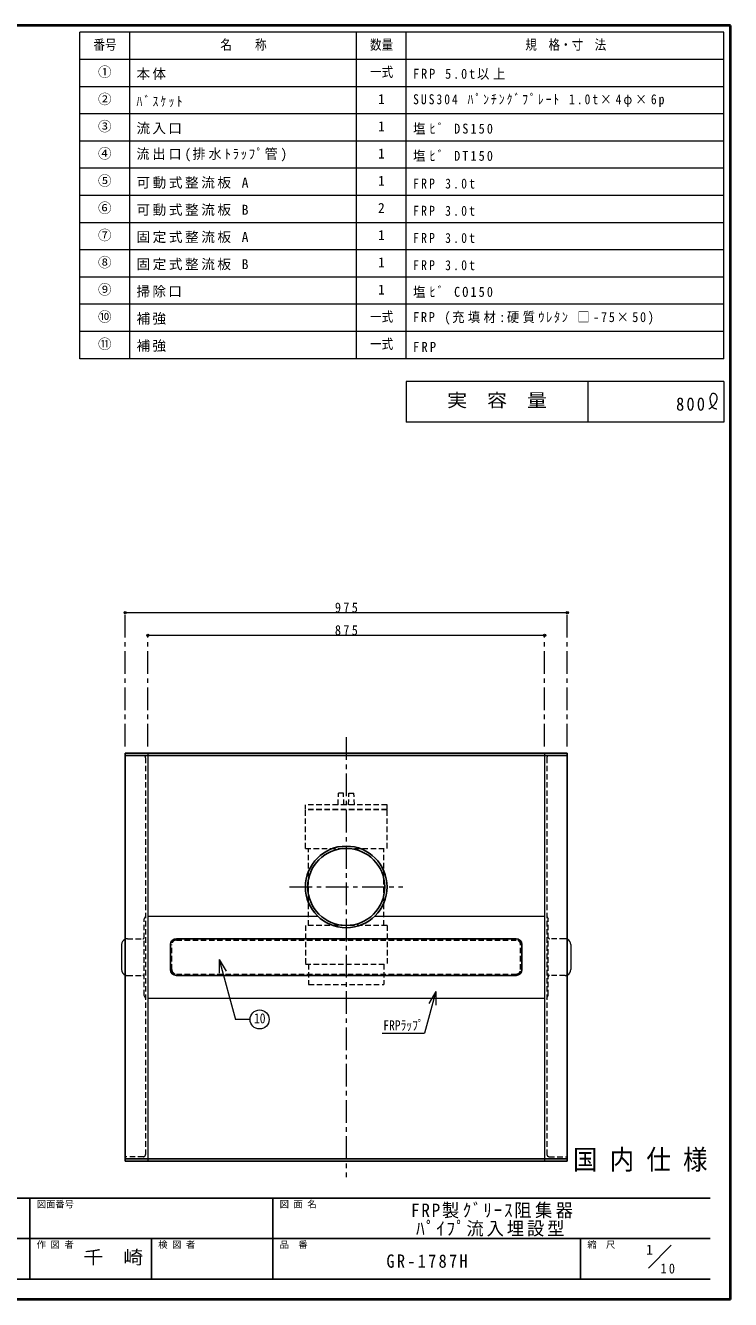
# Model space of a CAD drawing. Units: millimetres at full size, sheet at 1:10; details may follow other scales. Extents: x -2067 to 1983, y -1388 to 1422.
# Drawn here: x 429 to 1983, y -1388 to 1422 of the extents above; entities that cross this region are included whole.
import ezdxf
from ezdxf.enums import TextEntityAlignment as Align

# ---------------------------------------------------------------- set-up
doc = ezdxf.new("R2010")
doc.units = ezdxf.units.MM
doc.header["$LTSCALE"] = 10
doc.header["$PDMODE"] = 32
doc.header["$PDSIZE"] = 5
doc.linetypes.add('CHAIN1', pattern=[8, 5, -1, 1, -1])
doc.linetypes.add('DASHED1', pattern=[1.8, 1.2, -0.6])
doc.layers.add('0-0____1', color=7, linetype='Continuous', lineweight=18)
doc.layers.add('0-1____2', color=7, linetype='Continuous')
doc.layers.add('0-E_寸法', color=7, linetype='Continuous')
doc.styles.add('ＭＳ ゴシック', font='')
doc.styles.get('ＭＳ ゴシック').set_extended_font_data('MS Gothic')

msp = doc.modelspace()

# ---------------------------------------------------------------- linework, layer by layer
at = {"layer": '0-0____1', "color": 1, "lineweight": 40}
for p, q in [((1983.37, 1421.66), (-2066.63, 1421.66)), ((1983.37, -1388.34), (1983.37, 1421.66)), ((1983.37, -1388.34), (-2066.63, -1388.34))]:
    msp.add_line(p, q, dxfattribs=at)
at = {"layer": '0-0____1', "color": 3}
for p, q in [((548.37, 686.66), (548.37, 1406.66)), ((1968.37, 1406.66), (548.37, 1406.66)), ((658.37, 686.66), (658.37, 1406.66)), ((1158.37, 686.66), (1158.37, 1406.66)), ((1268.37, 686.66), (1268.37, 1406.66)), ((1968.37, 686.66), (1968.37, 1406.66)), ((1968.37, 1346.66), (548.37, 1346.66)), ((1968.37, 1286.66), (548.37, 1286.66)), ((1968.37, 1226.66), (548.37, 1226.66)), ((1968.37, 1166.66), (548.37, 1166.66)), ((1968.37, 1106.66), (548.37, 1106.66)), ((1968.37, 1046.66), (548.37, 1046.66)), ((1968.37, 986.66), (548.37, 986.66)), ((1968.37, 926.66), (548.37, 926.66)), ((1968.37, 866.66), (548.37, 866.66)), ((1968.37, 806.66), (548.37, 806.66)), ((1968.37, 746.66), (548.37, 746.66)), ((1968.37, 686.66), (548.37, 686.66)), ((1268.37, 636.66), (1268.37, 546.66)), ((1968.37, 636.66), (1268.37, 636.66)), ((1668.37, 636.66), (1668.37, 546.66)), ((1968.37, 636.66), (1968.37, 546.66)), ((1968.37, 546.66), (1268.37, 546.66))]:
    msp.add_line(p, q, dxfattribs=at)
at = {"layer": '0-0____1', "color": 4, "lineweight": 9}
for p, q in [((1938.09, 599.89), (1938.02, 597.83)), ((1938.02, 597.83), (1938.17, 595.77)), ((1938.42, 601.99), (1938.09, 599.89)), ((1938.17, 595.77), (1938.49, 593.71)), ((1938.74, 603.23), (1938.42, 601.99)), ((1938.49, 593.71), (1938.93, 591.62)), ((1939.03, 604.1), (1938.74, 603.23)), ((1938.93, 591.62), (1939.24, 590.39)), ((1939.66, 605.59), (1939.03, 604.1)), ((1939.24, 590.39), (1939.58, 589.06)), ((1940.44, 606.99), (1939.66, 605.59)), ((1941.36, 608.22), (1940.44, 606.99)), ((1942.44, 609.23), (1941.36, 608.22)), ((1943.65, 609.92), (1942.44, 609.23)), ((1944.42, 610.15), (1943.65, 609.92)), ((1944.81, 610.21), (1944.42, 610.15)), ((1945.49, 610.24), (1944.81, 610.21)), ((1946.18, 610.19), (1945.49, 610.24)), ((1946.88, 610.06), (1946.18, 610.19)), ((1947.57, 609.85), (1946.88, 610.06)), ((1948.24, 609.59), (1947.57, 609.85)), ((1948.62, 609.41), (1948.24, 609.59)), ((1949.44, 608.94), (1948.62, 609.41)), ((1950.7, 607.94), (1949.44, 608.94)), ((1949.8, 588.13), (1951.29, 590.33)), ((1951.78, 606.75), (1950.7, 607.94)), ((1951.29, 590.33), (1952.54, 592.64)), ((1952.68, 605.4), (1951.78, 606.75)), ((1952.54, 592.64), (1953.5, 595.05)), ((1953.37, 603.94), (1952.68, 605.4)), ((1953.87, 602.41), (1953.37, 603.94)), ((1953.5, 595.05), (1954.08, 597.53)), ((1954.06, 601.5), (1953.87, 602.41)), ((1954.21, 600.04), (1954.06, 601.5)), ((1954.08, 597.53), (1954.21, 600.04)), ((1935.28, 575.32), (1936.65, 576.28)), ((1936.65, 576.28), (1938.99, 577.96)), ((1938.99, 577.96), (1941.3, 579.69)), ((1939.58, 589.06), (1940.26, 586.76)), ((1940.26, 586.76), (1941.07, 584.52)), ((1941.07, 584.52), (1942.06, 582.43)), ((1941.3, 579.69), (1943.54, 581.52)), ((1942.06, 582.43), (1943.25, 580.57)), ((1943.25, 580.57), (1944.69, 579.01)), ((1943.54, 581.52), (1945.7, 583.48)), ((1944.69, 579.01), (1945.66, 578.28)), ((1945.66, 578.28), (1946.29, 577.91)), ((1945.7, 583.48), (1947.74, 585.61)), ((1946.29, 577.91), (1947.45, 577.38)), ((1947.45, 577.38), (1948.7, 576.97)), ((1947.74, 585.61), (1948.87, 586.93)), ((1948.7, 576.97), (1950.01, 576.65)), ((1948.87, 586.93), (1949.8, 588.13)), ((1950.01, 576.65), (1951.37, 576.39)), ((1951.37, 576.39), (1952.75, 576.18)), ((1952.75, 576.18), (1953.56, 576.06)), ((648.37, 126.66), (1623.37, 126.66)), ((698.37, 76.66), (1573.37, 76.66)), ((698.37, -542.59), (1072.85, -542.59)), ((1198.9, -542.59), (1573.37, -542.59)), ((698.37, -723.59), (1573.37, -723.59))]:
    msp.add_line(p, q, dxfattribs=at)
at = {"layer": '0-0____1', "color": 4, "linetype": 'CHAIN1', "lineweight": 9}
for p, q in [((648.37, -168.34), (648.37, 126.66)), ((1623.37, -168.34), (1623.37, 126.66)), ((698.37, -168.34), (698.37, 76.66)), ((1573.37, -168.34), (1573.37, 76.66)), ((1135.87, -148.34), (1135.87, -1118.34)), ((1010.87, -478.34), (1260.87, -478.34))]:
    msp.add_line(p, q, dxfattribs=at)
at = {"layer": '0-0____1', "color": 5, "lineweight": 25}
for p, q in [((648.37, -183.34), (1623.37, -183.34)), ((648.37, -183.34), (648.37, -1083.34)), ((648.37, -188.34), (1623.37, -188.34)), ((1623.37, -183.34), (1623.37, -1083.34)), ((748.37, -605.59), (748.37, -660.59)), ((761.37, -592.59), (1510.37, -592.59)), ((1523.37, -605.59), (1523.37, -660.59)), ((761.37, -673.59), (1510.37, -673.59)), ((1623.37, -1078.34), (648.37, -1078.34)), ((1623.37, -1083.34), (648.37, -1083.34))]:
    msp.add_line(p, q, dxfattribs=at)
at = {"layer": '0-0____1', "color": 4, "linetype": 'DASHED1', "lineweight": 9}
for p, q in [((693.37, -193.34), (693.37, -1068.34)), ((698.37, -183.34), (698.37, -188.34)), ((1573.37, -183.34), (1573.37, -188.34)), ((1578.37, -193.34), (1578.37, -1068.34)), ((693.37, -542.59), (690.37, -548.59)), ((690.37, -717.59), (690.37, -548.59)), ((1578.37, -542.59), (1581.37, -548.59)), ((1581.37, -717.59), (1581.37, -548.59)), ((653.37, -592.59), (687.37, -592.59)), ((1618.37, -592.59), (1584.37, -592.59)), ((653.37, -673.59), (687.37, -673.59)), ((1618.37, -673.59), (1584.37, -673.59)), ((693.37, -723.59), (690.37, -717.59)), ((1578.37, -723.59), (1581.37, -717.59)), ((688.37, -1073.34), (648.37, -1073.34)), ((1583.37, -1073.34), (1623.37, -1073.34))]:
    msp.add_line(p, q, dxfattribs=at)
at = {"layer": '0-0____1'}
for p, q in [((698.37, -188.34), (698.37, -1078.34)), ((1573.37, -188.34), (1573.37, -1078.34)), ((640.37, -605.59), (640.37, -660.59)), ((1631.37, -605.59), (1631.37, -660.59)), ((855.98, -638.28), (870.98, -664.26)), ((855.98, -638.28), (855.98, -668.28)), ((855.98, -638.28), (891.46, -770.67)), ((1333.28, -709.18), (1308.62, -801.18)), ((1333.28, -709.18), (1318.28, -735.16)), ((1333.28, -709.18), (1333.28, -739.18)), ((923.96, -770.67), (891.46, -770.67)), ((1215.23, -801.18), (1308.62, -801.18)), ((1802.15, -1318.85), (1852.66, -1268.34))]:
    msp.add_line(p, q, dxfattribs=at)
at = {"layer": '0-0____1', "linetype": 'DASHED1'}
for p, q in [((1117.87, -297.34), (1118.87, -271.34)), ((1129.87, -271.34), (1118.87, -271.34)), ((1130.87, -297.34), (1129.87, -271.34)), ((1140.87, -297.34), (1141.87, -271.34)), ((1141.87, -271.34), (1152.87, -271.34)), ((1153.87, -297.34), (1152.87, -271.34)), ((1225.87, -297.34), (1045.87, -297.34)), ((1225.87, -308.34), (1045.87, -308.34)), ((1045.87, -393.34), (1045.87, -308.34)), ((1225.87, -307.34), (1225.87, -297.34)), ((1052.87, -563.34), (1052.87, -393.34)), ((1218.87, -563.34), (1218.87, -393.34)), ((1225.87, -563.34), (1225.87, -648.34)), ((751.37, -660.59), (751.37, -605.59)), ((761.37, -595.59), (1510.37, -595.59)), ((1520.37, -660.59), (1520.37, -605.59)), ((761.37, -670.59), (1510.37, -670.59)), ((1045.87, -648.34), (1225.87, -648.34)), ((1218.87, -648.34), (1218.87, -693.34)), ((698.37, -1078.34), (698.37, -1083.34)), ((1573.37, -1078.34), (1573.37, -1083.34))]:
    msp.add_line(p, q, dxfattribs=at)
at = {"layer": '0-0____1', "color": 6, "lineweight": 25}
for p, q in [((-2021.63, -1164.77), (1938.37, -1164.77)), ((438.37, -1164.77), (438.37, -1343.34)), ((974.09, -1343.34), (974.09, -1164.77)), ((1938.37, -1254.06), (-97.34, -1254.06)), ((706.23, -1343.34), (706.23, -1254.06)), ((1652.66, -1343.34), (1652.66, -1254.06)), ((1938.37, -1343.34), (-2021.63, -1343.34))]:
    msp.add_line(p, q, dxfattribs=at)
at = {"layer": '0-0____1', "linetype": 'DASHED1'}
for points in [[(1225.87, -307.34), (1045.87, -307.34), (1045.87, -297.34)], [(1045.87, -393.34), (1225.87, -393.34), (1225.87, -308.34)], [(1225.87, -563.34), (1045.87, -563.34), (1045.87, -648.34)], [(1052.87, -648.34), (1052.87, -693.34), (1218.87, -693.34)]]:
    msp.add_lwpolyline(points, dxfattribs=at)
at = {"layer": '0-0____1', "color": 5, "lineweight": 25}
for radius in [90, 85]:
    msp.add_circle((1135.87, -478.34), radius, dxfattribs=at)
at = {"layer": '0-0____1'}
msp.add_circle((944.96, -770.67), 21, dxfattribs=at)
at = {"layer": '0-0____1', "color": 4, "linetype": 'DASHED1', "lineweight": 9}
for centre, radius, start, end in [((688.37, -193.34), 5, 0, 90), ((1583.37, -193.34), 5, 90, 180), ((687.37, -589.59), 3, 270, 0), ((1584.37, -589.59), 3, 180, 270), ((653.37, -605.59), 13, 90, 112.61986), ((1618.37, -605.59), 13, 67.38014, 90), ((653.37, -660.59), 13, 247.38014, 270), ((687.37, -676.59), 3, 0, 90), ((1584.37, -676.59), 3, 90, 180), ((1618.37, -660.59), 13, 270, 292.61986), ((688.37, -1068.34), 5, 270, 0), ((1583.37, -1068.34), 5, 180, 270)]:
    msp.add_arc(centre, radius, start, end, dxfattribs=at)
at = {"layer": '0-0____1'}
for centre, start, end in [((653.37, -605.59), 112.61986, 180), ((1618.37, -605.59), 0, 67.38014), ((653.37, -660.59), 180, 247.38014), ((1618.37, -660.59), 292.61986, 0)]:
    msp.add_arc(centre, 13, start, end, dxfattribs=at)
at = {"layer": '0-0____1', "color": 5, "lineweight": 25}
for centre, start, end in [((761.37, -605.59), 90, 180), ((1510.37, -605.59), 0, 90), ((761.37, -660.59), 180, 270), ((1510.37, -660.59), 270, 0)]:
    msp.add_arc(centre, 13, start, end, dxfattribs=at)
at = {"layer": '0-0____1', "linetype": 'DASHED1'}
for centre, start, end in [((761.37, -605.59), 90, 180), ((1510.37, -605.59), 0, 90), ((761.37, -660.59), 180, 270), ((1510.37, -660.59), 270, 0)]:
    msp.add_arc(centre, 10, start, end, dxfattribs=at)
at = {"layer": '0-0____1', "color": 4}
for p in [(648.37, 126.66), (1623.37, 126.66), (698.37, 76.66), (1573.37, 76.66)]:
    msp.add_point(p, dxfattribs=at)

# ---------------------------------------------------------------- texts
at = {"layer": '0-0____1', "style": 'ＭＳ ゴシック'}
for s, height, width, p in [('番号', 21.99, 0.85, (578.37, 1361.66)), ('名\u3000\u3000称', 21.99, 0.85, (858.37, 1361.66)), ('数量', 21.99, 0.85, (1188.37, 1361.66)), ('規\u3000格・寸\u3000法', 21.99, 0.85, (1530.87, 1361.66)), ('一式', 21.99, 0.85, (1188.37, 1301.66)), ('一式', 21.99, 0.85, (1188.37, 761.66)), ('一式', 21.99, 0.85, (1188.37, 701.66)), ('10', 21.99, 0.85, (932.46, -785.67)), ('国 内 仕 様', 43.99, 0.9, (1635.87, -1114.77)), ('千\u3000崎', 29.33, 1.1, (556.23, -1318.7))]:
    msp.add_text(s, height=height, dxfattribs=dict(at, width=width)).set_placement(p, align=Align.BOTTOM_LEFT)
for s, height, p in [('①', 21.99, (588.37, 1301.66)), ('②', 21.99, (588.37, 1241.66)), ('1', 21.99, (1205.87, 1241.66)), ('③', 21.99, (588.37, 1181.66)), ('1', 21.99, (1205.87, 1181.66)), ('④', 21.99, (588.37, 1121.66)), ('1', 21.99, (1205.87, 1121.66)), ('⑤', 21.99, (588.37, 1061.66)), ('1', 21.99, (1205.87, 1061.66)), ('⑥', 21.99, (588.37, 1001.66)), ('2', 21.99, (1205.87, 1001.66)), ('⑦', 21.99, (588.37, 941.66)), ('1', 21.99, (1205.87, 941.66)), ('⑧', 21.99, (588.37, 881.66)), ('1', 21.99, (1205.87, 881.66)), ('⑨', 21.99, (588.37, 821.66)), ('1', 21.99, (1205.87, 821.66)), ('⑩', 21.99, (588.37, 761.66)), ('⑪', 21.99, (588.37, 701.66)), ('図面番号', 14.66, (453.37, -1189.77)), ('図 面 名', 14.66, (989.09, -1189.77)), ('作 図 者', 14.66, (453.37, -1279.06)), ('検 図 者', 14.66, (721.23, -1279.06)), ('品\u3000番', 14.66, (989.09, -1279.06)), ('縮\u3000尺', 14.66, (1667.66, -1279.06)), ('1', 21.99, (1797.07, -1295.87))]:
    msp.add_text(s, height=height, dxfattribs=at).set_placement(p, align=Align.BOTTOM_LEFT)
at = {"layer": '0-0____1', "char_height": 21.99, "attachment_point": 7, "style": 'ＭＳ ゴシック'}
for s, insert in [('\\T1.17;本体', (673.37, 1301.66)), ('\\T1.31;\\W0.9;FRP\\~5.0t以上', (1283.37, 1301.66)), ('\\T1.39;\\W0.85;ﾊﾞｽｹｯﾄ', (673.37, 1241.66)), ('\\T1.35;\\W0.85;SUS304\\~ﾊﾟﾝﾁﾝｸﾞﾌﾟﾚｰﾄ\\~1.0t×4φ×6p', (1283.37, 1241.66)), ('\\T1.17;流入口', (673.37, 1181.66)), ('\\T1.34;\\W0.9;塩ﾋﾞ\\~DS150', (1283.37, 1181.66)), ('\\T1.24;\\W0.95;流出口(排水ﾄﾗｯﾌﾟ管)', (673.37, 1121.66)), ('\\T1.34;\\W0.9;塩ﾋﾞ\\~DT150', (1283.37, 1121.66)), ('\\T1.19;可動式整流板\\~A', (673.37, 1061.66)), ('\\T1.39;\\W0.85;FRP\\~3.0t', (1283.37, 1061.66)), ('\\T1.19;可動式整流板\\~B', (673.37, 1001.66)), ('\\T1.39;\\W0.85;FRP\\~3.0t', (1283.37, 1001.66)), ('\\T1.19;固定式整流板\\~A', (673.37, 941.66)), ('\\T1.39;\\W0.85;FRP\\~3.0t', (1283.37, 941.66)), ('\\T1.19;固定式整流板\\~B', (673.37, 881.66)), ('\\T1.39;\\W0.85;FRP\\~3.0t', (1283.37, 881.66)), ('\\T1.17;掃除口', (673.37, 821.66)), ('\\T1.34;\\W0.9;塩ﾋﾞ\\~CO150', (1283.37, 821.66)), ('\\T1.17;補強', (673.37, 761.66)), ('\\T1.28;\\W0.9;FRP\\~(充填材:硬質ｳﾚﾀﾝ\\~□-75×50)', (1283.37, 761.66)), ('\\T1.17;補強', (673.37, 701.66)), ('\\T1.38;\\W0.9;FRP', (1283.37, 701.66)), ('\\T1.38;\\W0.9;975', (1110.87, 126.66)), ('\\T1.38;\\W0.9;875', (1110.87, 76.66)), ('\\T1.36;\\W0.9;10', (1829.04, -1331.25))]:
    msp.add_mtext(s, dxfattribs=dict(at, insert=insert))
at = {"layer": '0-1____2', "style": 'ＭＳ ゴシック', "width": 1.1}
msp.add_text('実\u3000容\u3000量', height=29.33, dxfattribs=at).set_placement((1358.37, 571.66), align=Align.BOTTOM_LEFT)
at = {"layer": '0-1____2', "char_height": 29.33, "attachment_point": 7, "style": 'ＭＳ ゴシック'}
for s, insert in [('\\T1.27;\\W0.9;800', (1863.37, 571.66)), ('\\T1.2;\\W0.95;FRP製ｸﾞﾘｰｽ阻集器', (1278.73, -1209.42)), ('\\T1.17;\\W0.95;ﾊﾟｲﾌﾟ流入埋設型', (1289.98, -1249.42)), ('\\T1.28;\\W0.9;GR-1787H', (1224.62, -1318.7))]:
    msp.add_mtext(s, dxfattribs=dict(at, insert=insert))
at = {"layer": '0-E_寸法', "style": 'ＭＳ ゴシック', "width": 0.85}
msp.add_text('FRPﾗｯﾌﾟ', height=21.99, dxfattribs=at).set_placement((1217.6, -801.18), align=Align.BOTTOM_LEFT)

doc.saveas('drawing.dxf')
